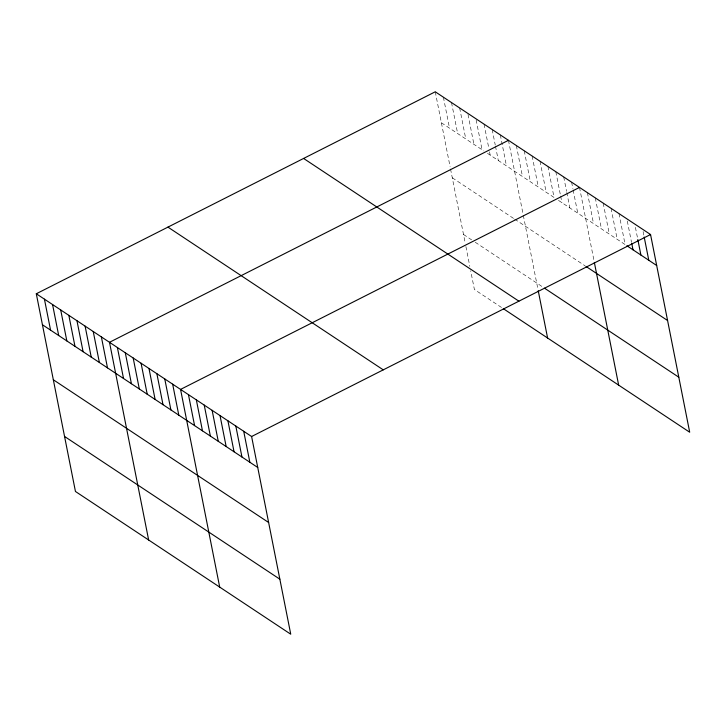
<?xml version="1.0" encoding="UTF-8"?>
<svg xmlns="http://www.w3.org/2000/svg" width="726" height="726" viewBox="0 0 726 726"><rect width="100%" height="100%" fill="white"/><g stroke="black" fill="none" stroke-linecap="round" stroke-linejoin="round"><path stroke-width="0.54" stroke-dasharray="3.63 2.72" d="M441.381 122.767L483.861 150.926M487.473 153.322L554.056 197.463L547.93 166.49M558.448 200.367L625.113 244.562L618.979 213.589M452.28 177.788L513.736 218.526M514.634 219.125L585.129 265.861M463.506 234.471L471.637 239.861M475.249 242.257L544.6 288.24M501.512 307.47L474.396 289.493L470.693 270.789M643.1 231.503L643.971 235.932M635.422 227.374L637.61 238.437M627.309 221.04L631.466 242.057M611.083 208.362L617.218 239.335M603.188 203.126L609.323 234.099M595.293 197.889L601.427 228.862M587.398 192.653L593.532 223.635M579.502 187.426L594.131 261.315M571.607 182.19L572.923 188.824M573.141 189.931L577.742 213.163M563.712 176.953L566.561 191.337M566.779 192.444L569.846 207.926M555.817 171.726L560.418 194.949M560.635 196.056L561.951 202.699M540.035 161.254L546.161 192.227M532.14 156.017L538.275 186.999M524.245 150.79L530.379 181.763M516.349 145.554L522.484 176.527M508.454 140.318L523.083 214.206M523.301 215.313L538.011 289.601M500.323 134.927L506.458 165.9M492.183 129.537L495.25 145.019M495.468 146.126L498.317 160.51M484.051 124.146L488.652 147.378M489.533 151.798L490.186 155.119M476.138 119.854L482.055 149.728M468.007 114.463L473.915 144.329M459.649 107.965L465.783 138.938M451.518 102.575L457.652 133.548M443.386 97.184L449.521 128.157M435.255 91.794L450.102 166.78M450.537 168.986L465.248 243.274M465.901 246.577L469.822 266.388"/><path stroke-width="1.09" d="M36.3 293.767L251.604 436.507L290.745 634.206L75.45 491.475L36.3 293.767L435.255 91.794L650.55 234.525L689.7 432.233L503.318 308.668M508.454 140.318L109.499 342.3L148.649 540.008M579.502 187.426L180.556 389.408L219.697 587.107M251.604 436.507L650.55 234.525M626.865 245.733L656.685 265.498M586.009 266.442L667.584 320.52M544.6 288.24L678.81 377.211M303.595 158.44L518.899 301.181M167.951 227.12L383.255 369.852M42.435 324.749L257.739 467.48M53.325 379.762L268.629 522.502M64.55 436.453L279.855 579.194M644.189 237.039L648.79 260.271M637.827 239.544L640.895 255.035M631.693 243.165L632.999 249.798M594.349 262.413L618.652 385.125M538.229 290.709L547.604 338.026M243.709 431.271L249.844 462.244M235.814 426.044L241.949 457.017M227.919 420.808L234.053 451.781M220.023 415.571L226.158 446.544M212.128 410.335L218.263 441.317M204.233 405.108L210.368 436.081M196.338 399.872L202.472 430.845M188.451 394.635L194.577 425.608M172.661 384.172L178.796 415.145M164.766 378.936L170.9 409.909M156.87 373.699L163.005 404.681M148.975 368.472L155.11 399.445M141.08 363.236L147.215 394.209M133.185 358L139.319 388.973M125.289 352.772L131.424 383.745M117.394 347.536L123.529 378.509M101.368 336.909L107.502 367.882M93.237 331.519L99.371 362.492M85.105 326.128L91.231 357.101M76.965 320.729L83.1 351.711M68.834 315.338L74.969 346.311M60.703 309.948L66.837 340.921M52.571 304.557L58.697 335.53M44.431 299.166L50.566 330.139"/></g></svg>
